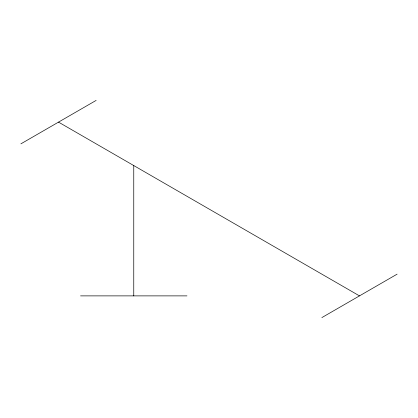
<?xml version="1.0" encoding="UTF-8"?>
<svg xmlns="http://www.w3.org/2000/svg" width="418" height="418" viewBox="0 0 418 418"><rect width="100%" height="100%" fill="white"/><g stroke="black" fill="none" stroke-linecap="round" stroke-linejoin="round"><path stroke-width="0.63" d="M20.9 143.839L96.14 100.404M321.86 317.596L397.1 274.161M80.559 295.881L186.961 295.881M58.52 122.119L359.48 295.881M133.76 165.559L133.76 295.881"/></g></svg>
